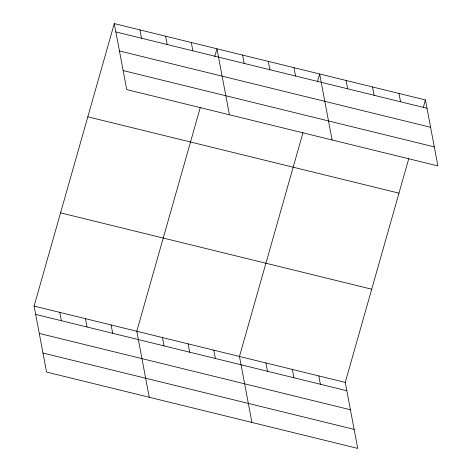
<?xml version="1.0" encoding="UTF-8"?>
<svg xmlns="http://www.w3.org/2000/svg" width="472" height="472" viewBox="0 0 472 472"><rect width="100%" height="100%" fill="white"/><g stroke="black" fill="none" stroke-linecap="round" stroke-linejoin="round"><path stroke-width="0.71" d="M408.793 158.551L345.256 382.408L357.723 448.4L46.575 372.066L34.102 306.074L114.277 23.6L425.425 99.934L437.898 165.926L126.744 89.591L114.277 23.6M200.323 107.404L136.78 331.267L149.252 397.253M214.754 56.557L216.955 48.793L229.427 114.779M303 132.597L239.463 356.454L251.93 422.446M317.432 81.75L319.638 73.98L332.105 139.972M423.225 107.704L425.425 99.934M115.852 31.931L427.001 108.265M119.445 50.958L430.6 127.292M123.151 70.564L434.299 146.898M87.821 116.814L398.97 193.154M60.558 212.86L371.712 289.194M34.102 306.074L345.256 382.408M35.677 314.405L346.826 390.739M39.27 333.433L350.425 409.767M42.976 353.038L354.124 429.373M398.982 93.45L400.557 101.775M372.532 86.96L374.107 95.285M346.082 80.47L347.657 88.801M293.967 67.685L295.543 76.016M268.297 61.384L269.872 69.714M318.806 375.918L320.382 384.249M242.626 55.088L244.201 63.419M292.357 369.434L293.932 377.759M265.907 362.944L267.482 371.275M191.29 42.492L192.859 50.823M165.619 36.197L167.194 44.521M213.792 350.159L215.368 358.484M139.948 29.895L141.523 38.226M188.121 343.858L189.697 352.189M162.451 337.563L164.026 345.893M111.115 324.966L112.684 333.297M85.444 318.671L87.019 326.996M59.773 312.37L61.348 320.7"/></g></svg>
